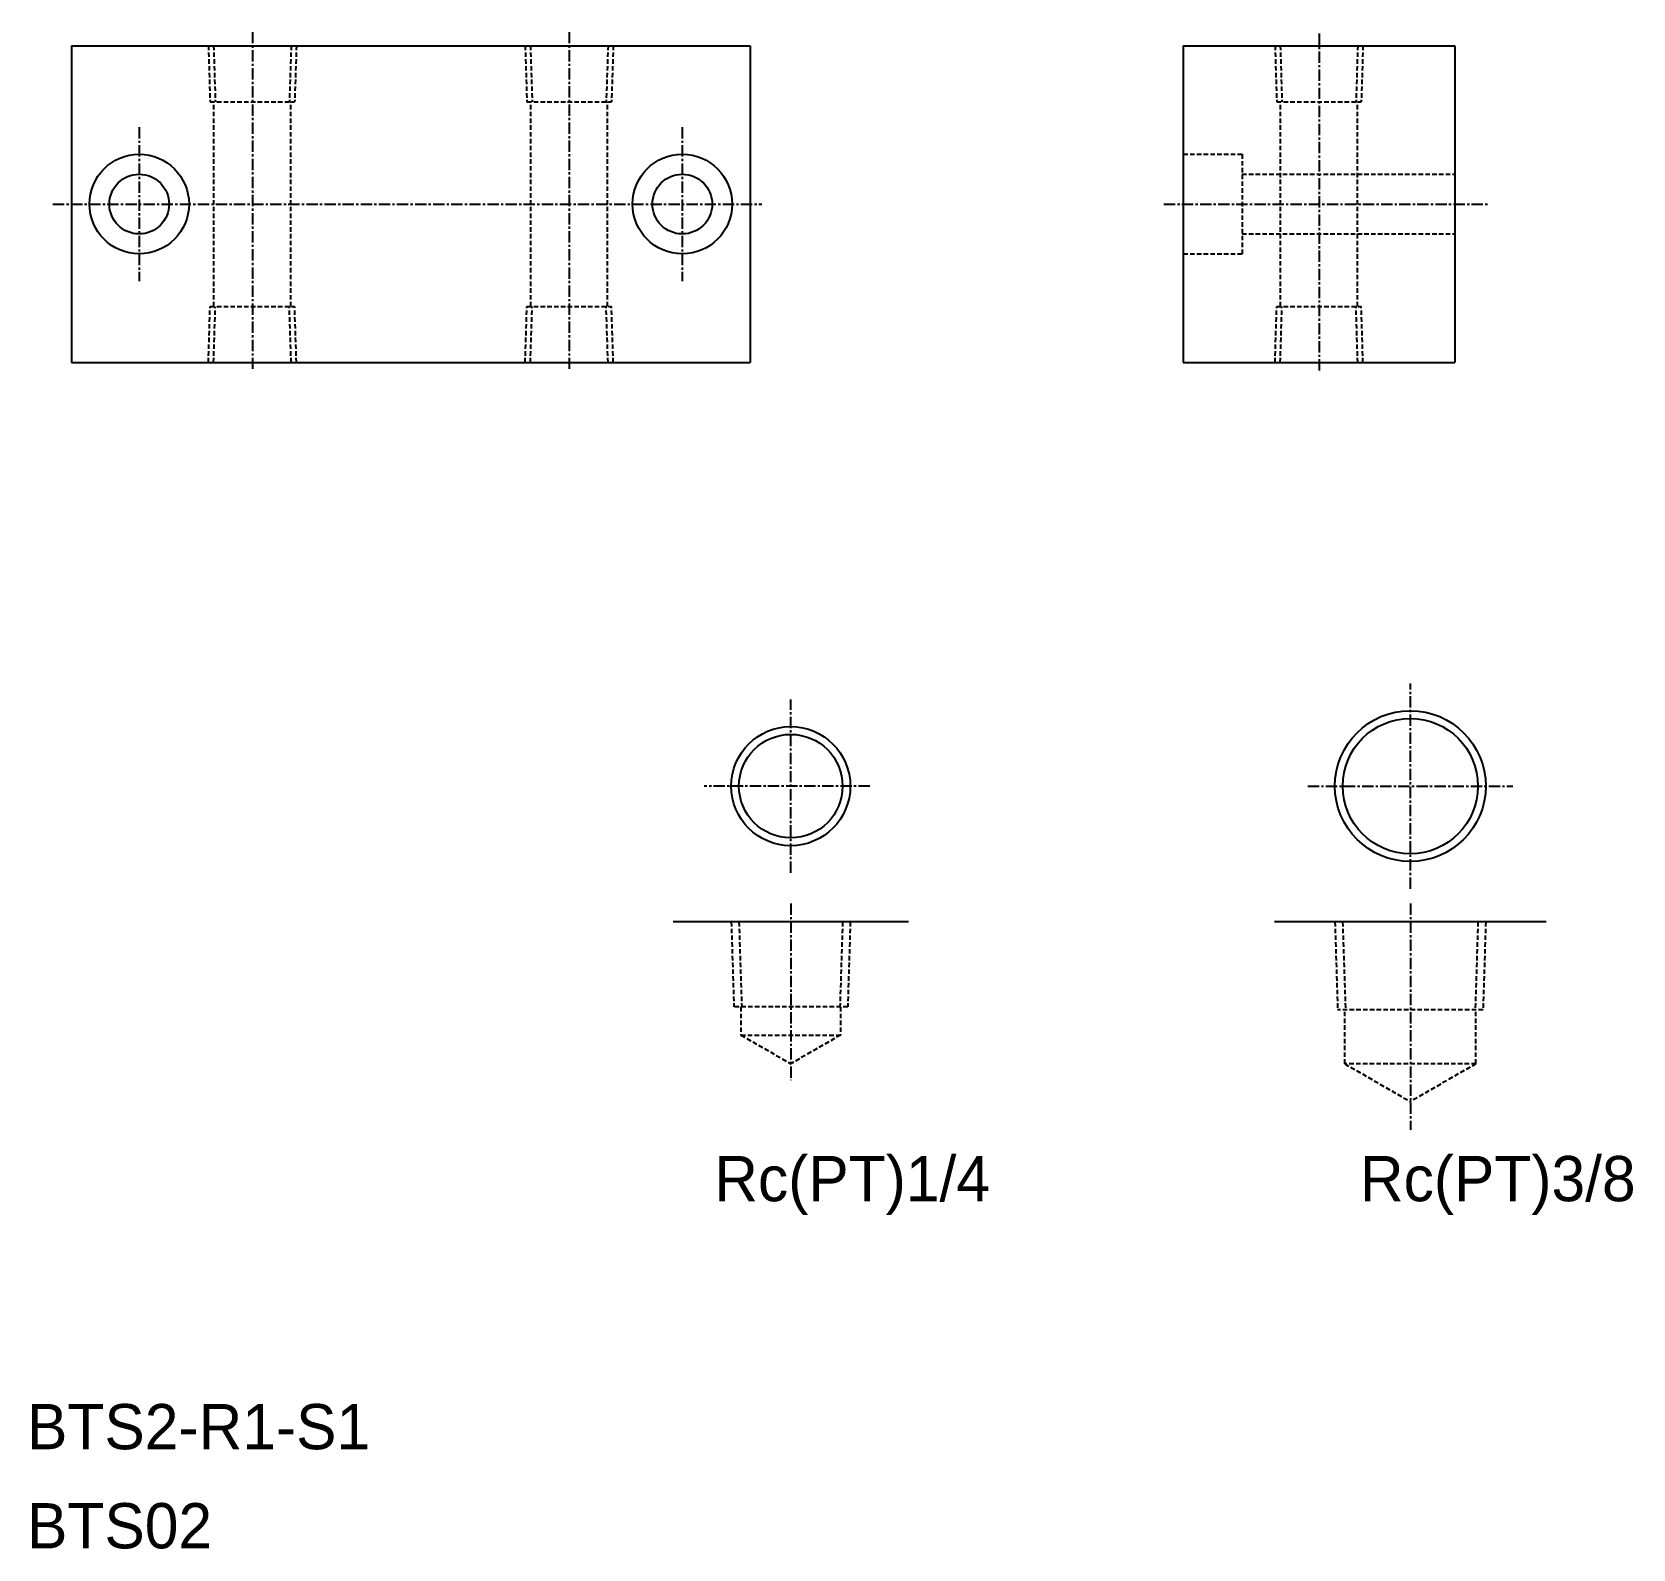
# Model space of a CAD drawing. Extents: x 2030 to 2207, y 6571 to 6739.
import ezdxf
from ezdxf.enums import TextEntityAlignment as Align

# ---------------------------------------------------------------- set-up
doc = ezdxf.new("R2010")
doc.units = 0
doc.linetypes.add('CENTER', pattern=[2, 1.25, -0.25, 0.25, -0.25])
doc.linetypes.add('DASHED', pattern=[0.75, 0.5, -0.25])
doc.layers.get('0').update_dxf_attribs({"linetype": 'CONTINUOUS'})
doc.layers.add('CENTER', color=1, linetype='CENTER')

msp = doc.modelspace()

# ---------------------------------------------------------------- linework, layer by layer
at = {"color": 7, "linetype": 'CONTINUOUS'}
for p, q in [((2034.1, 6737.48), (2109.1, 6737.48)), ((2034.1, 6737.48), (2034.1, 6702.48)), ((2109.1, 6737.48), (2109.1, 6702.48)), ((2156.94, 6737.48), (2186.94, 6737.48)), ((2156.94, 6737.48), (2156.94, 6702.48)), ((2186.94, 6737.48), (2186.94, 6702.48)), ((2034.1, 6702.48), (2109.1, 6702.48)), ((2156.94, 6702.48), (2186.94, 6702.48)), ((2126.58, 6640.68), (2100.58, 6640.68)), ((2197.03, 6640.68), (2167.03, 6640.68))]:
    msp.add_line(p, q, dxfattribs=at)
at = {"color": 3, "linetype": 'DASHED'}
for p, q in [((2049.24, 6737.48), (2049.43, 6731.28)), ((2049.82, 6737.48), (2050.01, 6731.28)), ((2058.39, 6737.48), (2058.19, 6731.28)), ((2058.97, 6737.48), (2058.77, 6731.28)), ((2084.24, 6737.48), (2084.43, 6731.28)), ((2084.82, 6737.48), (2085.01, 6731.28)), ((2093.39, 6737.48), (2093.19, 6731.28)), ((2093.97, 6737.48), (2093.77, 6731.28)), ((2167.08, 6737.48), (2167.27, 6731.28)), ((2167.66, 6737.48), (2167.85, 6731.28)), ((2176.22, 6737.48), (2176.03, 6731.28)), ((2176.8, 6737.48), (2176.61, 6731.28)), ((2049.43, 6731.28), (2058.77, 6731.28)), ((2049.85, 6708.68), (2049.85, 6731.28)), ((2058.35, 6708.68), (2058.35, 6731.28)), ((2084.43, 6731.28), (2093.77, 6731.28)), ((2084.85, 6708.68), (2084.85, 6731.28)), ((2093.35, 6708.68), (2093.35, 6731.28)), ((2167.27, 6731.28), (2176.61, 6731.28)), ((2167.69, 6708.68), (2167.69, 6731.28)), ((2176.19, 6708.68), (2176.19, 6731.28)), ((2156.94, 6725.48), (2163.44, 6725.48)), ((2163.44, 6725.48), (2163.44, 6714.48)), ((2163.44, 6723.28), (2186.94, 6723.28)), ((2163.44, 6716.68), (2186.94, 6716.68)), ((2156.94, 6714.48), (2163.44, 6714.48)), ((2049.24, 6702.48), (2049.43, 6708.68)), ((2049.43, 6708.68), (2058.77, 6708.68)), ((2049.82, 6702.48), (2050.01, 6708.68)), ((2058.39, 6702.48), (2058.19, 6708.68)), ((2058.97, 6702.48), (2058.77, 6708.68)), ((2084.24, 6702.48), (2084.43, 6708.68)), ((2084.43, 6708.68), (2093.77, 6708.68)), ((2084.82, 6702.48), (2085.01, 6708.68)), ((2093.39, 6702.48), (2093.19, 6708.68)), ((2093.97, 6702.48), (2093.77, 6708.68)), ((2167.08, 6702.48), (2167.27, 6708.68)), ((2167.27, 6708.68), (2176.61, 6708.68)), ((2167.66, 6702.48), (2167.85, 6708.68)), ((2176.22, 6702.48), (2176.03, 6708.68)), ((2176.8, 6702.48), (2176.61, 6708.68)), ((2107.01, 6640.68), (2107.3, 6631.28)), ((2107.86, 6640.68), (2108.16, 6631.28)), ((2119.31, 6640.68), (2119.01, 6631.28)), ((2120.16, 6640.68), (2119.87, 6631.28)), ((2173.7, 6640.68), (2174, 6630.98)), ((2174.55, 6640.68), (2174.86, 6630.98)), ((2189.5, 6640.68), (2189.2, 6630.98)), ((2190.36, 6640.68), (2190.06, 6630.98)), ((2119.87, 6631.28), (2107.3, 6631.28)), ((2108.08, 6631.28), (2108.08, 6628.18)), ((2119.08, 6631.28), (2119.08, 6628.18)), ((2190.06, 6630.98), (2174, 6630.98)), ((2174.78, 6625.01), (2174.78, 6630.98)), ((2189.28, 6625.01), (2189.28, 6630.98)), ((2108.08, 6628.18), (2119.08, 6628.18)), ((2108.08, 6628.18), (2113.58, 6625.01)), ((2119.08, 6628.18), (2113.58, 6625.01)), ((2189.28, 6625.01), (2174.78, 6625.01)), ((2174.78, 6625.01), (2182.03, 6620.82)), ((2189.28, 6625.01), (2182.03, 6620.82))]:
    msp.add_line(p, q, dxfattribs=at)
for p, q in [((2156.94, 6728.73), (2156.94, 6728.73)), ((2156.94, 6719.98), (2156.94, 6719.98))]:
    msp.add_line(p, q)
at = {"color": 7, "linetype": 'CONTINUOUS'}
for centre, radius in [((2041.6, 6719.98), 5.5), ((2101.6, 6719.98), 5.5), ((2041.6, 6719.98), 3.3), ((2101.6, 6719.98), 3.3), ((2182.03, 6655.68), 7.47), ((2113.58, 6655.68), 5.72)]:
    msp.add_circle(centre, radius, dxfattribs=at)
at = {"color": 3, "linetype": 'CONTINUOUS'}
for centre, radius in [((2182.03, 6655.68), 8.33), ((2113.58, 6655.68), 6.58)]:
    msp.add_circle(centre, radius, dxfattribs=at)
at = {"layer": 'CENTER', "color": 1, "linetype": 'CENTER'}
for p, q in [((2054.1, 6738.99), (2054.1, 6701.78)), ((2089.1, 6738.99), (2089.1, 6701.78)), ((2171.94, 6738.84), (2171.94, 6701.32)), ((2041.6, 6728.48), (2041.6, 6711.48)), ((2101.6, 6728.48), (2101.6, 6711.48)), ((2032.07, 6719.98), (2110.38, 6719.98)), ((2154.8, 6719.98), (2190.55, 6719.98)), ((2182.03, 6644.35), (2182.03, 6667.01)), ((2113.58, 6646.1), (2113.58, 6665.26)), ((2122.31, 6655.68), (2104.01, 6655.68)), ((2170.7, 6655.68), (2193.36, 6655.68)), ((2113.58, 6642.72), (2113.58, 6623.18)), ((2182.03, 6642.72), (2182.03, 6617.69))]:
    msp.add_line(p, q, dxfattribs=at)

# ---------------------------------------------------------------- texts
at = {"color": 7, "linetype": 'CONTINUOUS'}
for s, p in [('Rc(PT)1/4', (2135.59, 6612.32)), ('Rc(PT)3/8', (2206.92, 6612.32))]:
    msp.add_text(s, height=5, dxfattribs=at).set_placement(p, align=Align.MIDDLE_RIGHT)
for s, p in [('BTS2-R1-S1', (2029.21, 6582.42)), ('BTS02', (2029.21, 6571.47))]:
    msp.add_text(s, height=5, dxfattribs=at).set_placement(p)

doc.saveas('drawing.dxf')
